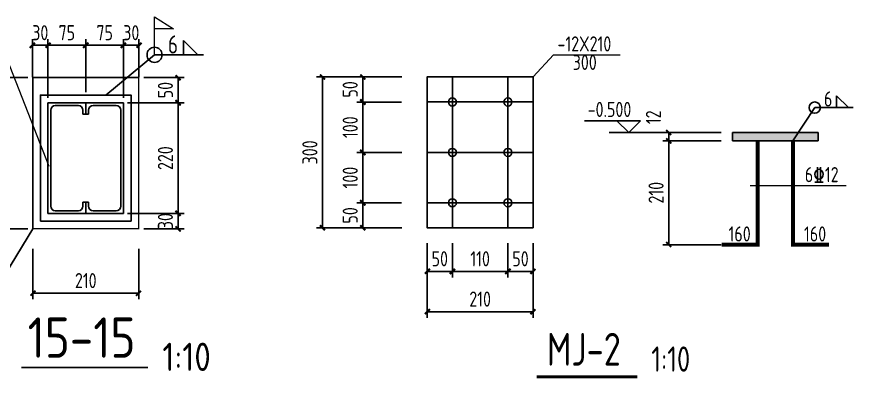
# Model space of a CAD drawing. Header units: millimetres. Extents: x 866561 to 876967, y 40200 to 44891.
# Drawn here: x 874489.9 to 874655.7, y 40338.5 to 40410.3 of the extents above; entities that cross this region are included whole.
import ezdxf

# ---------------------------------------------------------------- set-up
doc = ezdxf.new("R2010")
doc.units = ezdxf.units.MM
doc.header["$LTSCALE"] = 1000
doc.header["$MEASUREMENT"] = 0
doc.linetypes.add('CONTINOUS', pattern=[0])
for name, color, linetype in [('10', 7, 'Continuous'), ('D1', 112, 'Continuous'), ('DIM', 7, 'Continuous'), ('GJ', 6, 'Continuous'), ('M_Prof', 2, 'Continuous'), ('中文', 7, 'Continuous'), ('尺寸标注', 7, 'Continuous'), ('文字', 7, 'Continuous'), ('标注', 7, 'Continuous'), ('桩', 6, 'Continuous'), ('梁__实线', 4, 'Continuous')]:
    doc.layers.add(name, color=color, linetype=linetype)
doc.layers.add('LZ', color=64, linetype='Continuous', lineweight=9)
doc.layers.add('细实线', color=1, linetype='Continuous', lineweight=20)
doc.styles.add('GBHZ', font='gbenor.shx', dxfattribs={"width": 0.9, "bigfont": 'gbcbig.shx'})
doc.dimstyles.new('Y10', dxfattribs={"dimscale": 0, "dimtxt": 3, "dimasz": 0.01, "dimexe": 1.2, "dimexo": 1, "dimgap": 1, "dimtad": 1, "dimdec": 0, "dimlfac": 10, "dimzin": 0, "dimdsep": 46, "dimtxsty": 'GBHZ', "dimblk1": 'DX', "dimblk2": 'DX', "dimsah": 1, "dimcen": 0.09, "dimdle": 1, "dimadec": 0, "dimazin": 0, "dimtfac": 1, "dimtdec": 0, "dimtix": 1, "dimtmove": 2, "dimatfit": 3, "dimldrblk": 'DX', "dimfxl": 0, "dimtolj": 1, "dimtzin": 0, "dimarcsym": 0})

# ---------------------------------------------------------------- blocks, each defined once
blk = doc.blocks.new('DX')
at = {"color": 0, "linetype": 'ByBlock', "const_width": 40}
blk.add_lwpolyline([(-54, -51), (46, 49)], dxfattribs=at)
blk = doc.blocks.new('*D922')
at = {"layer": 'Defpoints', "color": 0}
for p in [(874558.48, 40398.37), (874567.14, 40398.37), (874567.14, 40393.37)]:
    blk.add_point(p, dxfattribs=at)
at = {"layer": 'DIM', "color": 0, "lineweight": -2}
for p, q in [((874566.14, 40398.37), (874557.28, 40398.37)), ((874558.48, 40393.38), (874558.48, 40398.36)), ((874566.14, 40393.37), (874557.28, 40393.37))]:
    blk.add_line(p, q, dxfattribs=at)
at = {"layer": 'DIM', "color": 0, "lineweight": -2, "xscale": 0.01, "yscale": 0.01, "zscale": 0.01}
for p, rotation in [((874558.48, 40398.37), 90), ((874558.48, 40393.37), 270)]:
    blk.add_blockref('DX', p, dxfattribs=dict(at, rotation=rotation))
at = {"layer": 'DIM', "color": 0, "insert": (874555.98, 40395.87), "char_height": 3, "attachment_point": 5, "rotation": 90, "style": 'GBHZ'}
blk.add_mtext('\\A1;50', dxfattribs=at)
blk = doc.blocks.new('*D923')
at = {"layer": 'Defpoints', "color": 0}
for p in [(874567.14, 40393.37), (874558.48, 40383.37), (874567.2, 40383.37)]:
    blk.add_point(p, dxfattribs=at)
at = {"layer": 'DIM', "color": 0, "lineweight": -2}
for p, q in [((874566.14, 40393.37), (874557.28, 40393.37)), ((874558.48, 40393.36), (874558.48, 40383.38)), ((874566.2, 40383.37), (874557.28, 40383.37))]:
    blk.add_line(p, q, dxfattribs=at)
at = {"layer": 'DIM', "color": 0, "lineweight": -2, "xscale": 0.01, "yscale": 0.01, "zscale": 0.01}
for p, rotation in [((874558.48, 40393.37), 90), ((874558.48, 40383.37), 270)]:
    blk.add_blockref('DX', p, dxfattribs=dict(at, rotation=rotation))
at = {"layer": 'DIM', "color": 0, "insert": (874555.98, 40388.37), "char_height": 3, "attachment_point": 5, "rotation": 90, "style": 'GBHZ'}
blk.add_mtext('\\A1;100', dxfattribs=at)
blk = doc.blocks.new('*D924')
at = {"layer": 'Defpoints', "color": 0}
for p in [(874567.14, 40373.37), (874558.48, 40368.37), (874567.14, 40368.37)]:
    blk.add_point(p, dxfattribs=at)
at = {"layer": 'DIM', "color": 0, "lineweight": -2}
for p, q in [((874566.14, 40373.37), (874557.28, 40373.37)), ((874558.48, 40373.36), (874558.48, 40368.38)), ((874566.14, 40368.37), (874557.28, 40368.37))]:
    blk.add_line(p, q, dxfattribs=at)
at = {"layer": 'DIM', "color": 0, "lineweight": -2, "xscale": 0.01, "yscale": 0.01, "zscale": 0.01}
for p, rotation in [((874558.48, 40373.37), 90), ((874558.48, 40368.37), 270)]:
    blk.add_blockref('DX', p, dxfattribs=dict(at, rotation=rotation))
at = {"layer": 'DIM', "color": 0, "insert": (874555.98, 40370.87), "char_height": 3, "attachment_point": 5, "rotation": 90, "style": 'GBHZ'}
blk.add_mtext('\\A1;50', dxfattribs=at)
blk = doc.blocks.new('*D925')
at = {"layer": 'Defpoints', "color": 0}
for p in [(874571.24, 40366.34), (874592.24, 40366.34), (874592.24, 40351.76)]:
    blk.add_point(p, dxfattribs=at)
at = {"layer": 'DIM', "color": 0, "lineweight": -2}
for p, q in [((874571.24, 40365.34), (874571.24, 40350.56)), ((874592.24, 40365.34), (874592.24, 40350.56)), ((874571.25, 40351.76), (874592.23, 40351.76))]:
    blk.add_line(p, q, dxfattribs=at)
at = {"layer": 'DIM', "color": 0, "lineweight": -2, "xscale": 0.01, "yscale": 0.01, "zscale": 0.01, "rotation": 180}
blk.add_blockref('DX', (874571.24, 40351.76), dxfattribs=at)
at = {"layer": 'DIM', "color": 0, "lineweight": -2, "xscale": 0.01, "yscale": 0.01, "zscale": 0.01}
blk.add_blockref('DX', (874592.24, 40351.76), dxfattribs=at)
at = {"layer": 'DIM', "color": 0, "insert": (874581.74, 40354.26), "char_height": 3, "attachment_point": 5, "style": 'GBHZ'}
blk.add_mtext('\\A1;210', dxfattribs=at)
blk = doc.blocks.new('*D926')
at = {"layer": 'Defpoints', "color": 0}
for p in [(874587.24, 40366.34), (874592.24, 40366.34), (874592.24, 40359.76)]:
    blk.add_point(p, dxfattribs=at)
at = {"layer": 'DIM', "color": 0, "lineweight": -2}
for p, q in [((874587.24, 40365.34), (874587.24, 40358.56)), ((874592.24, 40365.34), (874592.24, 40358.56)), ((874587.25, 40359.76), (874592.23, 40359.76))]:
    blk.add_line(p, q, dxfattribs=at)
at = {"layer": 'DIM', "color": 0, "lineweight": -2, "xscale": 0.01, "yscale": 0.01, "zscale": 0.01, "rotation": 180}
blk.add_blockref('DX', (874587.24, 40359.76), dxfattribs=at)
at = {"layer": 'DIM', "color": 0, "lineweight": -2, "xscale": 0.01, "yscale": 0.01, "zscale": 0.01}
blk.add_blockref('DX', (874592.24, 40359.76), dxfattribs=at)
at = {"layer": 'DIM', "color": 0, "insert": (874589.74, 40362.26), "char_height": 3, "attachment_point": 5, "style": 'GBHZ'}
blk.add_mtext('\\A1;50', dxfattribs=at)
blk = doc.blocks.new('*D927')
at = {"layer": 'Defpoints', "color": 0}
for p in [(874576.24, 40366.34), (874587.24, 40366.28), (874587.24, 40359.76)]:
    blk.add_point(p, dxfattribs=at)
at = {"layer": 'DIM', "color": 0, "lineweight": -2}
for p, q in [((874576.24, 40365.34), (874576.24, 40358.56)), ((874587.24, 40365.28), (874587.24, 40358.56)), ((874576.25, 40359.76), (874587.23, 40359.76))]:
    blk.add_line(p, q, dxfattribs=at)
at = {"layer": 'DIM', "color": 0, "lineweight": -2, "xscale": 0.01, "yscale": 0.01, "zscale": 0.01, "rotation": 180}
blk.add_blockref('DX', (874576.24, 40359.76), dxfattribs=at)
at = {"layer": 'DIM', "color": 0, "lineweight": -2, "xscale": 0.01, "yscale": 0.01, "zscale": 0.01}
blk.add_blockref('DX', (874587.24, 40359.76), dxfattribs=at)
at = {"layer": 'DIM', "color": 0, "insert": (874581.74, 40362.26), "char_height": 3, "attachment_point": 5, "style": 'GBHZ'}
blk.add_mtext('\\A1;110', dxfattribs=at)
blk = doc.blocks.new('*D928')
at = {"layer": 'Defpoints', "color": 0}
for p in [(874571.24, 40366.34), (874576.24, 40366.34), (874576.24, 40359.76)]:
    blk.add_point(p, dxfattribs=at)
at = {"layer": 'DIM', "color": 0, "lineweight": -2}
for p, q in [((874571.24, 40365.34), (874571.24, 40358.56)), ((874576.24, 40365.34), (874576.24, 40358.56)), ((874571.25, 40359.76), (874576.23, 40359.76))]:
    blk.add_line(p, q, dxfattribs=at)
at = {"layer": 'DIM', "color": 0, "lineweight": -2, "xscale": 0.01, "yscale": 0.01, "zscale": 0.01, "rotation": 180}
blk.add_blockref('DX', (874571.24, 40359.76), dxfattribs=at)
at = {"layer": 'DIM', "color": 0, "lineweight": -2, "xscale": 0.01, "yscale": 0.01, "zscale": 0.01}
blk.add_blockref('DX', (874576.24, 40359.76), dxfattribs=at)
at = {"layer": 'DIM', "color": 0, "insert": (874573.74, 40362.26), "char_height": 3, "attachment_point": 5, "style": 'GBHZ'}
blk.add_mtext('\\A1;50', dxfattribs=at)
blk = doc.blocks.new('*D929')
at = {"layer": 'Defpoints', "color": 0}
for p in [(874619.13, 40387.29), (874630.55, 40387.29), (874630.55, 40385.69)]:
    blk.add_point(p, dxfattribs=at)
at = {"layer": 'DIM', "color": 0, "lineweight": -2}
for p, q in [((874629.55, 40387.29), (874617.93, 40387.29)), ((874619.13, 40387.3), (874619.13, 40387.31)), ((874619.13, 40385.69), (874619.13, 40387.29)), ((874629.55, 40385.69), (874617.93, 40385.69)), ((874619.13, 40385.68), (874619.13, 40385.67))]:
    blk.add_line(p, q, dxfattribs=at)
at = {"layer": 'DIM', "color": 0, "lineweight": -2, "xscale": 0.01, "yscale": 0.01, "zscale": 0.01}
for p, rotation in [((874619.13, 40387.29), 270), ((874619.13, 40385.69), 90)]:
    blk.add_blockref('DX', p, dxfattribs=dict(at, rotation=rotation))
at = {"layer": 'DIM', "color": 0, "insert": (874616.09, 40390.34), "char_height": 3, "attachment_point": 5, "rotation": 90, "style": 'GBHZ'}
blk.add_mtext('\\A1;12', dxfattribs=at)
blk = doc.blocks.new('*D930')
at = {"layer": 'Defpoints', "color": 0}
for p in [(874630.55, 40385.69), (874619.13, 40365.04), (874630.55, 40365.04)]:
    blk.add_point(p, dxfattribs=at)
at = {"layer": 'DIM', "color": 0, "lineweight": -2}
for p, q in [((874629.55, 40385.69), (874617.93, 40385.69)), ((874619.13, 40385.68), (874619.13, 40365.05)), ((874629.55, 40365.04), (874617.93, 40365.04))]:
    blk.add_line(p, q, dxfattribs=at)
at = {"layer": 'DIM', "color": 0, "lineweight": -2, "xscale": 0.01, "yscale": 0.01, "zscale": 0.01}
for p, rotation in [((874619.13, 40385.69), 90), ((874619.13, 40365.04), 270)]:
    blk.add_blockref('DX', p, dxfattribs=dict(at, rotation=rotation))
at = {"layer": 'DIM', "color": 0, "insert": (874616.63, 40375.37), "char_height": 3, "attachment_point": 5, "rotation": 90, "style": 'GBHZ'}
blk.add_mtext('\\A1;210', dxfattribs=at)
blk = doc.blocks.new('*D931')
at = {"layer": 'Defpoints', "color": 0}
for p in [(874550.48, 40398.37), (874567.2, 40398.37), (874567.2, 40368.37)]:
    blk.add_point(p, dxfattribs=at)
at = {"layer": 'DIM', "color": 0, "lineweight": -2}
for p, q in [((874566.2, 40398.37), (874549.28, 40398.37)), ((874550.48, 40368.38), (874550.48, 40398.36)), ((874566.2, 40368.37), (874549.28, 40368.37))]:
    blk.add_line(p, q, dxfattribs=at)
at = {"layer": 'DIM', "color": 0, "lineweight": -2, "xscale": 0.01, "yscale": 0.01, "zscale": 0.01}
for p, rotation in [((874550.48, 40398.37), 90), ((874550.48, 40368.37), 270)]:
    blk.add_blockref('DX', p, dxfattribs=dict(at, rotation=rotation))
at = {"layer": 'DIM', "color": 0, "insert": (874547.98, 40383.37), "char_height": 3, "attachment_point": 5, "rotation": 90, "style": 'GBHZ'}
blk.add_mtext('\\A1;300', dxfattribs=at)
blk = doc.blocks.new('*D959')
at = {"layer": 'Defpoints', "color": 0}
for p in [(874503.55, 40404.62), (874503.55, 40394.3), (874511.05, 40393.23)]:
    blk.add_point(p, dxfattribs=at)
at = {"layer": 'DIM', "color": 0, "lineweight": -2}
for p, q in [((874503.55, 40395.3), (874503.55, 40405.82)), ((874511.05, 40394.23), (874511.05, 40405.82)), ((874511.04, 40404.62), (874503.56, 40404.62))]:
    blk.add_line(p, q, dxfattribs=at)
at = {"layer": 'DIM', "color": 0, "lineweight": -2, "xscale": 0.01, "yscale": 0.01, "zscale": 0.01, "rotation": 180}
blk.add_blockref('DX', (874503.55, 40404.62), dxfattribs=at)
at = {"layer": 'DIM', "color": 0, "lineweight": -2, "xscale": 0.01, "yscale": 0.01, "zscale": 0.01}
blk.add_blockref('DX', (874511.05, 40404.62), dxfattribs=at)
at = {"layer": 'DIM', "color": 0, "insert": (874507.3, 40407.12), "char_height": 3, "attachment_point": 5, "style": 'GBHZ'}
blk.add_mtext('\\A1;75', dxfattribs=at)
blk = doc.blocks.new('*D960')
at = {"layer": 'Defpoints', "color": 0}
for p in [(874493, 40404.62), (874493, 40397.3), (874496.05, 40393.23)]:
    blk.add_point(p, dxfattribs=at)
at = {"layer": 'DIM', "color": 0, "lineweight": -2}
for p, q in [((874493, 40398.3), (874493, 40405.82)), ((874496.05, 40394.23), (874496.05, 40405.82)), ((874492.99, 40404.62), (874492.98, 40404.62)), ((874496.05, 40404.62), (874493, 40404.62)), ((874496.06, 40404.62), (874496.07, 40404.62))]:
    blk.add_line(p, q, dxfattribs=at)
at = {"layer": 'DIM', "color": 0, "lineweight": -2, "xscale": 0.01, "yscale": 0.01, "zscale": 0.01}
blk.add_blockref('DX', (874493, 40404.62), dxfattribs=at)
at = {"layer": 'DIM', "color": 0, "lineweight": -2, "xscale": 0.01, "yscale": 0.01, "zscale": 0.01, "rotation": 180}
blk.add_blockref('DX', (874496.05, 40404.62), dxfattribs=at)
at = {"layer": 'DIM', "color": 0, "insert": (874494.53, 40407.12), "char_height": 3, "attachment_point": 5, "style": 'GBHZ'}
blk.add_mtext('\\A1;30', dxfattribs=at)
blk = doc.blocks.new('*D961')
at = {"layer": 'Defpoints', "color": 0}
for p in [(874485.23, 40398.23), (874493.05, 40398.23), (874493.05, 40368.23)]:
    blk.add_point(p, dxfattribs=at)
at = {"layer": 'DIM', "color": 0, "lineweight": -2}
for p, q in [((874492.05, 40398.23), (874484.03, 40398.23)), ((874485.23, 40368.24), (874485.23, 40398.22)), ((874492.05, 40368.23), (874484.03, 40368.23))]:
    blk.add_line(p, q, dxfattribs=at)
at = {"layer": 'DIM', "color": 0, "lineweight": -2, "xscale": 0.01, "yscale": 0.01, "zscale": 0.01}
for p, rotation in [((874485.23, 40398.23), 90), ((874485.23, 40368.23), 270)]:
    blk.add_blockref('DX', p, dxfattribs=dict(at, rotation=rotation))
at = {"layer": 'DIM', "color": 0, "insert": (874482.73, 40383.23), "char_height": 3, "attachment_point": 5, "rotation": 90, "style": 'GBHZ'}
blk.add_mtext('\\A1;300', dxfattribs=at)
blk = doc.blocks.new('*D962')
at = {"layer": 'Defpoints', "color": 0}
for p in [(874503.55, 40404.62), (874503.55, 40394.3), (874496.05, 40393.23)]:
    blk.add_point(p, dxfattribs=at)
at = {"layer": 'DIM', "color": 0, "lineweight": -2}
for p, q in [((874496.05, 40394.23), (874496.05, 40405.82)), ((874503.55, 40395.3), (874503.55, 40405.82)), ((874496.06, 40404.62), (874503.54, 40404.62))]:
    blk.add_line(p, q, dxfattribs=at)
at = {"layer": 'DIM', "color": 0, "lineweight": -2, "xscale": 0.01, "yscale": 0.01, "zscale": 0.01, "rotation": 180}
blk.add_blockref('DX', (874496.05, 40404.62), dxfattribs=at)
at = {"layer": 'DIM', "color": 0, "lineweight": -2, "xscale": 0.01, "yscale": 0.01, "zscale": 0.01}
blk.add_blockref('DX', (874503.55, 40404.62), dxfattribs=at)
at = {"layer": 'DIM', "color": 0, "insert": (874499.8, 40407.12), "char_height": 3, "attachment_point": 5, "style": 'GBHZ'}
blk.add_mtext('\\A1;75', dxfattribs=at)
blk = doc.blocks.new('*D963')
at = {"layer": 'Defpoints', "color": 0}
for p in [(874514.09, 40404.62), (874514.09, 40397.3), (874511.05, 40393.23)]:
    blk.add_point(p, dxfattribs=at)
at = {"layer": 'DIM', "color": 0, "lineweight": -2}
for p, q in [((874511.05, 40394.23), (874511.05, 40405.82)), ((874514.09, 40398.3), (874514.09, 40405.82)), ((874511.04, 40404.62), (874511.03, 40404.62)), ((874511.05, 40404.62), (874514.09, 40404.62)), ((874514.1, 40404.62), (874514.11, 40404.62))]:
    blk.add_line(p, q, dxfattribs=at)
at = {"layer": 'DIM', "color": 0, "lineweight": -2, "xscale": 0.01, "yscale": 0.01, "zscale": 0.01}
blk.add_blockref('DX', (874511.05, 40404.62), dxfattribs=at)
at = {"layer": 'DIM', "color": 0, "lineweight": -2, "xscale": 0.01, "yscale": 0.01, "zscale": 0.01, "rotation": 180}
blk.add_blockref('DX', (874514.09, 40404.62), dxfattribs=at)
at = {"layer": 'DIM', "color": 0, "insert": (874512.57, 40407.12), "char_height": 3, "attachment_point": 5, "style": 'GBHZ'}
blk.add_mtext('\\A1;30', dxfattribs=at)
blk = doc.blocks.new('*D996')
at = {"layer": 'Defpoints', "color": 0}
for p in [(874510.85, 40393.23), (874521.84, 40393.23), (874510.85, 40371.23)]:
    blk.add_point(p, dxfattribs=at)
at = {"layer": 'DIM', "color": 0, "lineweight": -2}
for p, q in [((874511.85, 40393.23), (874523.04, 40393.23)), ((874521.84, 40371.24), (874521.84, 40393.22)), ((874511.85, 40371.23), (874523.04, 40371.23))]:
    blk.add_line(p, q, dxfattribs=at)
at = {"layer": 'DIM', "color": 0, "lineweight": -2, "xscale": 0.01, "yscale": 0.01, "zscale": 0.01}
for p, rotation in [((874521.84, 40393.23), 90), ((874521.84, 40371.23), 270)]:
    blk.add_blockref('DX', p, dxfattribs=dict(at, rotation=rotation))
at = {"layer": 'DIM', "color": 0, "insert": (874519.34, 40382.23), "char_height": 3, "attachment_point": 5, "rotation": 90, "style": 'GBHZ'}
blk.add_mtext('\\A1;220', dxfattribs=at)
blk = doc.blocks.new('*D997')
at = {"layer": 'Defpoints', "color": 0}
for p in [(874514.05, 40398.23), (874521.84, 40398.23), (874510.85, 40393.23)]:
    blk.add_point(p, dxfattribs=at)
at = {"layer": 'DIM', "color": 0, "lineweight": -2}
for p, q in [((874515.05, 40398.23), (874523.04, 40398.23)), ((874521.84, 40393.24), (874521.84, 40398.22)), ((874511.85, 40393.23), (874523.04, 40393.23))]:
    blk.add_line(p, q, dxfattribs=at)
at = {"layer": 'DIM', "color": 0, "lineweight": -2, "xscale": 0.01, "yscale": 0.01, "zscale": 0.01}
for p, rotation in [((874521.84, 40398.23), 90), ((874521.84, 40393.23), 270)]:
    blk.add_blockref('DX', p, dxfattribs=dict(at, rotation=rotation))
at = {"layer": 'DIM', "color": 0, "insert": (874519.34, 40395.73), "char_height": 3, "attachment_point": 5, "rotation": 90, "style": 'GBHZ'}
blk.add_mtext('\\A1;50', dxfattribs=at)
blk = doc.blocks.new('*D998')
at = {"layer": 'Defpoints', "color": 0}
for p in [(874558.48, 40383.37), (874567.2, 40383.37), (874567.14, 40373.37)]:
    blk.add_point(p, dxfattribs=at)
at = {"layer": 'DIM', "color": 0, "lineweight": -2}
for p, q in [((874566.2, 40383.37), (874557.28, 40383.37)), ((874558.48, 40373.38), (874558.48, 40383.36)), ((874566.14, 40373.37), (874557.28, 40373.37))]:
    blk.add_line(p, q, dxfattribs=at)
at = {"layer": 'DIM', "color": 0, "lineweight": -2, "xscale": 0.01, "yscale": 0.01, "zscale": 0.01}
for p, rotation in [((874558.48, 40383.37), 90), ((874558.48, 40373.37), 270)]:
    blk.add_blockref('DX', p, dxfattribs=dict(at, rotation=rotation))
at = {"layer": 'DIM', "color": 0, "insert": (874555.98, 40378.37), "char_height": 3, "attachment_point": 5, "rotation": 90, "style": 'GBHZ'}
blk.add_mtext('\\A1;100', dxfattribs=at)
blk = doc.blocks.new('*D999')
at = {"layer": 'Defpoints', "color": 0}
for p in [(874493.05, 40365.23), (874514.05, 40365.23), (874514.05, 40355.43)]:
    blk.add_point(p, dxfattribs=at)
at = {"layer": 'DIM', "color": 0, "lineweight": -2}
for p, q in [((874493.05, 40364.23), (874493.05, 40354.23)), ((874514.05, 40364.23), (874514.05, 40354.23)), ((874493.06, 40355.43), (874514.04, 40355.43))]:
    blk.add_line(p, q, dxfattribs=at)
at = {"layer": 'DIM', "color": 0, "lineweight": -2, "xscale": 0.01, "yscale": 0.01, "zscale": 0.01, "rotation": 180}
blk.add_blockref('DX', (874493.05, 40355.43), dxfattribs=at)
at = {"layer": 'DIM', "color": 0, "lineweight": -2, "xscale": 0.01, "yscale": 0.01, "zscale": 0.01}
blk.add_blockref('DX', (874514.05, 40355.43), dxfattribs=at)
at = {"layer": 'DIM', "color": 0, "insert": (874503.55, 40357.93), "char_height": 3, "attachment_point": 5, "style": 'GBHZ'}
blk.add_mtext('\\A1;210', dxfattribs=at)
blk = doc.blocks.new('FGERE')
at = {"layer": 'M_Prof'}
for p, q in [((869429.15, 40335.24), (869436.64, 40335.24)), ((869429.15, 40313.24), (869429.15, 40335.24)), ((869430.61, 40334.67), (869435.18, 40334.67)), ((869436.64, 40335.24), (869444.14, 40335.24)), ((869436.64, 40332.98), (869436.64, 40335.24)), ((869436.64, 40332.98), (869436.64, 40335.24)), ((869442.68, 40334.67), (869438.11, 40334.67)), ((869444.14, 40313.24), (869444.14, 40335.24)), ((869429.71, 40314.7), (869429.71, 40333.77)), ((869436.08, 40332.98), (869436.08, 40333.77)), ((869436.08, 40332.98), (869436.64, 40332.98)), ((869437.21, 40332.98), (869436.64, 40332.98)), ((869437.21, 40332.98), (869437.21, 40333.77)), ((869443.58, 40314.7), (869443.58, 40333.77)), ((869436.08, 40314.7), (869436.08, 40315.49)), ((869436.08, 40315.49), (869436.64, 40315.49)), ((869437.21, 40315.49), (869436.64, 40315.49)), ((869436.64, 40313.24), (869436.64, 40315.49)), ((869436.64, 40313.24), (869436.64, 40315.49)), ((869437.21, 40314.7), (869437.21, 40315.49)), ((869429.15, 40313.24), (869436.64, 40313.24)), ((869430.61, 40313.8), (869435.18, 40313.8)), ((869444.14, 40313.24), (869436.64, 40313.24)), ((869442.68, 40313.8), (869438.11, 40313.8))]:
    blk.add_line(p, q, dxfattribs=at)
for centre, start, end in [((869430.61, 40333.77), 90, 180), ((869435.18, 40333.77), 0, 90), ((869438.11, 40333.77), 90, 180), ((869442.68, 40333.77), 0, 90), ((869430.61, 40314.7), 180, 270), ((869435.18, 40314.7), 270, 0), ((869438.11, 40314.7), 180, 270), ((869442.68, 40314.7), 270, 0)]:
    blk.add_arc(centre, 0.902, start, end, dxfattribs=at)
blk = doc.blocks.new('*D1078')
at = {"layer": 'Defpoints', "color": 0}
for p in [(874511.05, 40371.23), (874514.05, 40368.23), (874521.84, 40368.23)]:
    blk.add_point(p, dxfattribs=at)
at = {"layer": 'DIM', "color": 0, "lineweight": -2}
for p, q in [((874512.05, 40371.23), (874523.04, 40371.23)), ((874521.84, 40371.24), (874521.84, 40371.25)), ((874521.84, 40371.23), (874521.84, 40368.23)), ((874515.05, 40368.23), (874523.04, 40368.23)), ((874521.84, 40368.22), (874521.84, 40368.21))]:
    blk.add_line(p, q, dxfattribs=at)
at = {"layer": 'DIM', "color": 0, "lineweight": -2, "xscale": 0.01, "yscale": 0.01, "zscale": 0.01}
for p, rotation in [((874521.84, 40371.23), 270), ((874521.84, 40368.23), 90)]:
    blk.add_blockref('DX', p, dxfattribs=dict(at, rotation=rotation))
at = {"layer": 'DIM', "color": 0, "insert": (874519.34, 40369.73), "char_height": 3, "attachment_point": 5, "rotation": 90, "style": 'GBHZ'}
blk.add_mtext('\\A1;30', dxfattribs=at)

msp = doc.modelspace()

# ---------------------------------------------------------------- linework, layer by layer
for p, q in [((874576.243, 40398.372), (874576.243, 40368.372)), ((874587.243, 40368.372), (874587.243, 40398.372)), ((874571.243, 40393.372), (874592.243, 40393.372)), ((874571.243, 40383.372), (874592.243, 40383.372)), ((874571.243, 40373.372), (874592.243, 40373.372))]:
    msp.add_line(p, q)
at = {"const_width": 0.6}
msp.add_lwpolyline([(874592.97, 40338.847), (874612.914, 40338.847)], dxfattribs=at)
at = {"layer": 'DIM', "color": 0, "linetype": 'CONTINOUS', "ltscale": 25}
for p, q in [((874613.562, 40389.647), (874602.4, 40389.647)), ((874611.208, 40387.293), (874608.854, 40389.647)), ((874613.562, 40389.647), (874611.208, 40387.293)), ((874617.926, 40387.293), (874607.346, 40387.293))]:
    msp.add_line(p, q, dxfattribs=at)
at = {"layer": 'GJ'}
for p, q in [((874631.75, 40387.293), (874648.75, 40387.293)), ((874631.75, 40387.293), (874631.75, 40385.693)), ((874648.75, 40387.293), (874648.75, 40385.693)), ((874631.75, 40385.693), (874648.75, 40385.693))]:
    msp.add_line(p, q, dxfattribs=at)
msp.add_lwpolyline([(874592.243, 40368.372), (874592.243, 40398.372), (874571.243, 40398.372), (874571.243, 40368.372)], close=True, dxfattribs=at)
at = {"layer": 'GJ', "const_width": 0.8}
for points in [[(874636.75, 40385.693), (874636.75, 40365.04), (874629.601, 40365.04)], [(874643.75, 40385.693), (874643.75, 40365.04), (874650.899, 40365.04)]]:
    msp.add_lwpolyline(points, dxfattribs=at)
at = {"layer": 'GJ'}
for centre in [(874576.243, 40393.372), (874587.243, 40393.372), (874576.243, 40383.372), (874587.243, 40383.372), (874576.243, 40373.372), (874587.243, 40373.372)]:
    msp.add_circle(centre, 0.8, dxfattribs=at)
at = {"layer": 'LZ'}
for p, q in [((874592.243, 40398.372), (874596.275, 40402.717)), ((874596.275, 40402.717), (874609.489, 40402.717)), ((874635.25, 40376.822), (874654.333, 40376.822))]:
    msp.add_line(p, q, dxfattribs=at)
at = {"layer": '尺寸标注', "color": 6, "linetype": 'ByBlock'}
for p, q in [((874517.192, 40402.734), (874507.548, 40394.729)), ((874486.434, 40357.441), (874493.051, 40368.227))]:
    msp.add_line(p, q, dxfattribs=at)
at = {"layer": '尺寸标注', "color": 6, "linetype": 'ByBlock', "const_width": 0.3}
msp.add_lwpolyline([(874514.051, 40368.227), (874493.051, 40368.227), (874493.051, 40398.227), (874514.051, 40398.227), (874514.051, 40368.227)], dxfattribs=at)
at = {"layer": '尺寸标注', "color": 6, "linetype": 'ByBlock'}
msp.add_circle((874517.192, 40402.734), 1.5, dxfattribs=at)
at = {"layer": '文字', "color": 6, "const_width": 0.32}
msp.add_lwpolyline([(874490.772, 40340.671), (874515.867, 40340.671)], dxfattribs=at)
at = {"layer": '标注'}
msp.add_lwpolyline([(874494.548, 40369.729), (874512.548, 40369.729), (874512.548, 40394.729), (874494.548, 40394.729)], close=True, dxfattribs=at)
at = {"layer": '桩'}
for p, q in [((874522.942, 40405.547), (874525.755, 40402.734)), ((874522.942, 40405.547), (874522.942, 40402.734)), ((874517.192, 40402.734), (874526.923, 40402.734)), ((874652.401, 40394.603), (874652.401, 40392.259)), ((874652.401, 40394.603), (874654.745, 40392.259)), ((874643.75, 40385.693), (874648.086, 40392.259)), ((874648.086, 40392.259), (874655.718, 40392.259))]:
    msp.add_line(p, q, dxfattribs=at)
msp.add_circle((874648.086, 40392.259), 1.118, dxfattribs=at)
at = {"layer": '梁__实线'}
msp.add_solid([(874631.75, 40385.693), (874631.75, 40387.293), (874648.75, 40385.693), (874648.75, 40387.293)], dxfattribs=at)
at = {"layer": '细实线', "color": 251}
for p, q in [((874517.192, 40402.734), (874517.192, 40410.295)), ((874517.192, 40410.295), (874520.948, 40407.924)), ((874520.948, 40407.924), (874517.192, 40407.924)), ((874487.878, 40401.94), (874496.248, 40380.618))]:
    msp.add_line(p, q, dxfattribs=at)
msp.add_solid([(874517.192, 40407.924), (874517.192, 40410.295), (874520.948, 40407.924), (874517.192, 40407.924)], dxfattribs=at)

# ---------------------------------------------------------------- block references
at = {"layer": '标注'}
msp.add_blockref('FGERE', (5066.904, 57.992), dxfattribs=at)

# ---------------------------------------------------------------- texts
at = {"style": 'GBHZ', "width": 0.9}
for s, height, p in [('6', 3.6, (874519.843, 40402.995)), ('-12X210', 3, (874597.077, 40403.402)), ('300', 3, (874600.089, 40399.727)), ('6', 3, (874649.904, 40392.477)), ('6%%13212', 3, (874646.108, 40377.459)), ('160', 3, (874630.993, 40365.69)), ('160', 3, (874645.953, 40365.69))]:
    msp.add_text(s, height=height, dxfattribs=at).set_placement(p)
at = {"layer": '10', "style": 'GBHZ', "width": 0.9}
msp.add_text('MJ-2', height=6.5, dxfattribs=at).set_placement((874594.962, 40341.052))
at = {"layer": 'D1', "style": 'GBHZ', "width": 0.9}
msp.add_text('-0.500', height=3, dxfattribs=at).set_placement((874603.063, 40390.391))
at = {"layer": '中文', "style": 'GBHZ', "width": 0.9}
msp.add_text('1:10', height=5, dxfattribs=at).set_placement((874615.68, 40339.863, -0.009))
at = {"layer": '文字', "color": 6, "style": 'GBHZ'}
for s, height, p in [('15-15', 8, (874492.023, 40342.622)), ('1:10', 5.6, (874518.746, 40340.001))]:
    msp.add_text(s, height=height, dxfattribs=at).set_placement(p)

# ---------------------------------------------------------------- dimensions: what is measured, and where the dimension line sits
at = {"layer": 'DIM'}
for base, p1, p2, picture, middle in [((874493.002, 40404.623), (874496.05, 40393.231), (874493.002, 40397.302), '*D960', (874494.526, 40407.123)), ((874503.548, 40404.623), (874511.047, 40393.231), (874503.548, 40394.302), '*D959', (874507.298, 40407.123)), ((874592.243, 40351.763), (874571.243, 40366.345), (874592.243, 40366.345), '*D925', (874581.743, 40354.263)), ((874576.243, 40359.76), (874571.243, 40366.345), (874576.243, 40366.345), '*D928', (874573.743, 40362.26)), ((874587.243, 40359.76), (874576.243, 40366.345), (874587.243, 40366.285), '*D927', (874581.743, 40362.26)), ((874592.243, 40359.76), (874587.243, 40366.345), (874592.243, 40366.345), '*D926', (874589.743, 40362.26)), ((874514.048, 40355.43), (874493.048, 40365.229), (874514.048, 40365.229), '*D999', (874503.548, 40357.93))]:
    dim = msp.add_linear_dim(base=base, p1=p1, p2=p2, dimstyle='Y10', override={"dimscale": 1}, dxfattribs=at)
    dim.commit()
    dim.dimension.update_dxf_attribs({"geometry": picture, "text_midpoint": middle})
for base, p1, p2, angle, picture, middle in [((874503.548, 40404.623), (874496.05, 40393.231), (874503.548, 40394.302), 180, '*D962', (874499.799, 40407.123)), ((874514.095, 40404.623), (874511.047, 40393.231), (874514.095, 40397.302), 180, '*D963', (874512.571, 40407.123)), ((874485.23, 40398.227), (874493.051, 40368.227), (874493.051, 40398.227), 90, '*D961', (874482.73, 40383.227)), ((874521.837, 40398.227), (874510.848, 40393.229), (874514.051, 40398.227), 90, '*D997', (874519.337, 40395.728)), ((874550.479, 40398.372), (874567.204, 40368.372), (874567.204, 40398.372), 90, '*D931', (874547.979, 40383.372)), ((874558.479, 40398.372), (874567.144, 40393.372), (874567.144, 40398.372), 90, '*D922', (874555.979, 40395.872)), ((874521.837, 40393.229), (874510.848, 40371.229), (874510.848, 40393.229), 90, '*D996', (874519.337, 40382.229)), ((874558.479, 40383.372), (874567.144, 40393.372), (874567.204, 40383.372), 270, '*D923', (874555.979, 40388.372)), ((874558.479, 40383.372), (874567.144, 40373.372), (874567.204, 40383.372), 90, '*D998', (874555.979, 40378.372)), ((874558.479, 40368.372), (874567.144, 40373.372), (874567.144, 40368.372), 270, '*D924', (874555.979, 40370.872)), ((874521.837, 40368.227), (874511.047, 40371.227), (874514.051, 40368.227), 90, '*D1078', (874519.337, 40369.727))]:
    dim = msp.add_linear_dim(base=base, p1=p1, p2=p2, angle=angle, dimstyle='Y10', override={"dimscale": 1}, dxfattribs=at)
    dim.commit()
    dim.dimension.update_dxf_attribs({"geometry": picture, "text_midpoint": middle})
dim = msp.add_linear_dim(base=(874619.126, 40387.293), p1=(874630.552, 40385.693), p2=(874630.552, 40387.293), angle=270, text='12', dimstyle='Y10', override={"dimscale": 1}, dxfattribs=at)
dim.commit()
dim.dimension.update_dxf_attribs({"geometry": '*D929', "text_midpoint": (874616.094, 40390.34), "dimtype": 160})
dim = msp.add_linear_dim(base=(874619.126, 40365.04), p1=(874630.552, 40385.693), p2=(874630.552, 40365.04), angle=90, text='210', dimstyle='Y10', override={"dimscale": 1}, dxfattribs=at)
dim.commit()
dim.dimension.update_dxf_attribs({"geometry": '*D930', "text_midpoint": (874616.626, 40375.367)})

doc.saveas('drawing.dxf')
